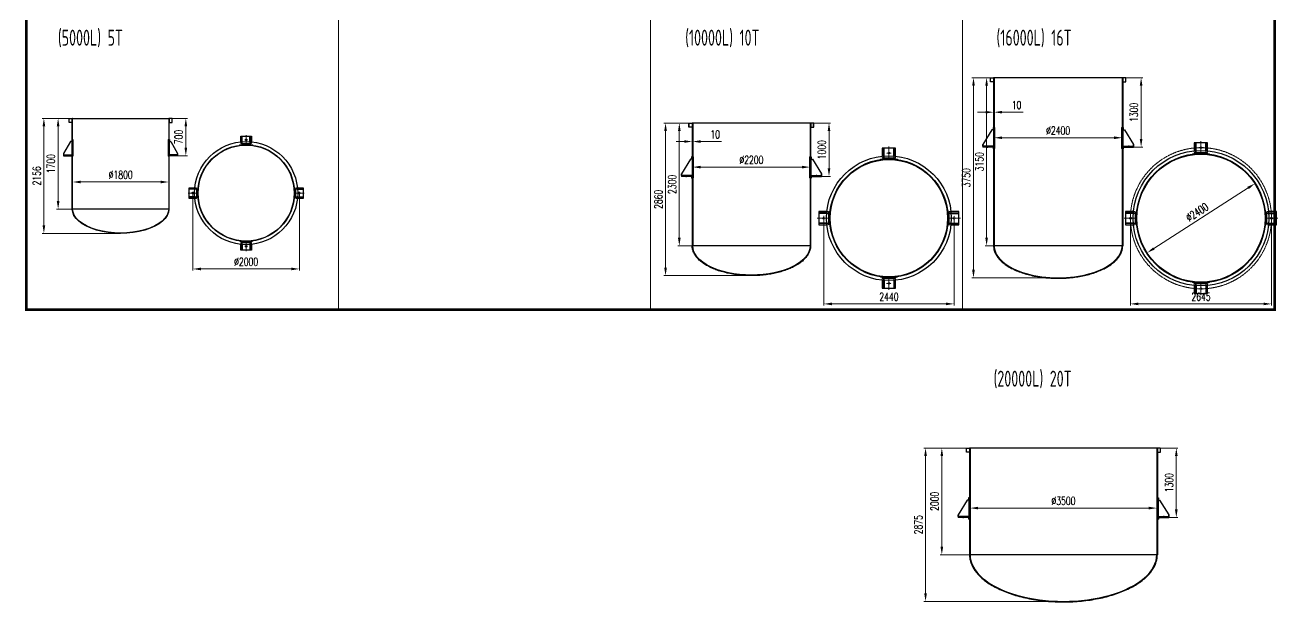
# Model space of a CAD drawing. Header units: inches. Extents: x -169 to 133840, y -13253 to 11464.
# Drawn here: x 11618 to 35103, y -13239 to -2427 of the extents above; entities that cross this region are included whole.
import ezdxf

# ---------------------------------------------------------------- set-up
doc = ezdxf.new("R2010")
doc.units = ezdxf.units.IN
doc.header["$MEASUREMENT"] = 0
for name, pattern in [('ACAD_ISO02W100', [15, 12, -3]), ('CENTER', [50.8, 31.75, -6.35, 6.35, -6.35]), ('DASHED2', [9.525, 6.35, -3.175])]:
    doc.linetypes.add(name, pattern=pattern)
for name, color, linetype, lineweight in [('00', 93, 'Continuous', 25), ('1', 1, 'Continuous', 15), ('cc', 93, 'Continuous', 15), ('lk', 7, 'Continuous', 30), ('XU', 4, 'ACAD_ISO02W100', 13), ('xx', 1, 'ACAD_ISO02W100', 15), ('中心线', 1, 'CENTER', 18)]:
    doc.layers.add(name, color=color, linetype=linetype, lineweight=lineweight)
doc.styles.get("Standard").update_dxf_attribs({"font": 'isocp.shx', "width": 0.707, "bigfont": 'hztxt.shx'})
doc.styles.add('style1', font='txt.shx', dxfattribs={"width": 0.7})
doc.dimstyles.new('iso-025', dxfattribs={"dimscale": 60, "dimtxt": 2.5, "dimasz": 2.5, "dimexe": 0.5, "dimexo": 0, "dimgap": 1, "dimtad": 1, "dimdec": 0, "dimdsep": 46, "dimtxsty": 'style1', "dimcen": 3, "dimclrd": 256, "dimclre": 256, "dimclrt": 256, "dimadec": 0, "dimazin": 2, "dimtfac": 1, "dimtdec": 0, "dimtmove": 0, "dimatfit": 0, "dimfxl": 0, "dimtolj": 1, "dimtzin": 0, "dimlwd": -1, "dimlwe": -1, "dimarcsym": 0})

# ---------------------------------------------------------------- blocks, each defined once
blk = doc.blocks.new('*D133')
at = {"layer": 'cc'}
for p, q in [((32253, -3413), (32568, -3413)), ((32538, -4563), (32538, -3563)), ((32393, -4713), (32568, -4713))]:
    blk.add_line(p, q, dxfattribs=at)
for points in [[(32513, -3563), (32563, -3563), (32538, -3413)], [(32513, -4563), (32563, -4563), (32538, -4713)]]:
    blk.add_solid(points, dxfattribs=at)
at = {"layer": 'Defpoints', "color": 0}
for p in [(32253, -3413), (32538, -3413), (32393, -4713)]:
    blk.add_point(p, dxfattribs=at)
at = {"layer": 'cc', "insert": (32403, -4063), "char_height": 150, "attachment_point": 5, "rotation": 90, "style": 'style1'}
blk.add_mtext('\\A1;1300', dxfattribs=at)
blk = doc.blocks.new('*D134')
at = {"layer": 'cc'}
for p, q in [((29713, -3413), (29366, -3413)), ((29396, -3563), (29396, -7013)), ((30983, -7163), (29366, -7163))]:
    blk.add_line(p, q, dxfattribs=at)
for points in [[(29371, -3563), (29421, -3563), (29396, -3413)], [(29371, -7013), (29421, -7013), (29396, -7163)]]:
    blk.add_solid(points, dxfattribs=at)
at = {"layer": 'Defpoints', "color": 0}
for p in [(29713, -3413), (29396, -7163), (30983, -7163)]:
    blk.add_point(p, dxfattribs=at)
at = {"layer": 'cc', "insert": (29261, -5288), "char_height": 150, "attachment_point": 5, "rotation": 90, "style": 'style1'}
blk.add_mtext('\\A1;3750', dxfattribs=at)
blk = doc.blocks.new('*D135')
at = {"layer": 'cc'}
for p, q in [((32338, -6092), (32338, -7683)), ((34983, -6092), (34983, -7683)), ((32488, -7653), (34833, -7653))]:
    blk.add_line(p, q, dxfattribs=at)
for points in [[(32488, -7628), (32488, -7678), (32338, -7653)], [(34833, -7628), (34833, -7678), (34983, -7653)]]:
    blk.add_solid(points, dxfattribs=at)
at = {"layer": 'Defpoints', "color": 0}
for p in [(32338, -6092), (34983, -6092), (34983, -7653)]:
    blk.add_point(p, dxfattribs=at)
at = {"layer": 'cc', "insert": (33661, -7518), "char_height": 150, "attachment_point": 5, "style": 'style1'}
blk.add_mtext('\\A1;2645', dxfattribs=at)
blk = doc.blocks.new('A2T3')
for p, q in [((5809, 9186), (5809, 8806)), ((5819, 9196), (5838, 9196)), ((5838, 9196), (5838, 9148)), ((5831, 9148), (5831, 8844)), ((5831, 9148), (5861, 9148)), ((5861, 9148), (6031, 8874)), ((5819, 8796), (5838, 8796)), ((5831, 8844), (6031, 8844)), ((5838, 8844), (5838, 8796)), ((5851, 8844), (5851, 8828)), ((5851, 8828), (6031, 8828)), ((5851, 8828), (6031, 8828)), ((5926, 8844), (5926, 8828)), ((5956, 8844), (5956, 8828)), ((6031, 8874), (6031, 8828)), ((6031, 8844), (6031, 8874))]:
    blk.add_line(p, q)
at = {"linetype": 'DASHED2'}
blk.add_line((5828, 9196), (5828, 8796), dxfattribs=at)
for centre, start, end in [((5819, 9186), 90, 180), ((5819, 8806), 180, 270)]:
    blk.add_arc(centre, 10, start, end)
at = {"layer": '中心线'}
blk.add_line((5941, 8858), (5941, 8808), dxfattribs=at)
blk = doc.blocks.new('*D132')
at = {"layer": 'cc'}
for p, q in [((29783, -4216), (29783, -4569)), ((32183, -4450), (32183, -4569)), ((29933, -4539), (32033, -4539))]:
    blk.add_line(p, q, dxfattribs=at)
for points in [[(29933, -4514), (29933, -4564), (29783, -4539)], [(32033, -4514), (32033, -4564), (32183, -4539)]]:
    blk.add_solid(points, dxfattribs=at)
at = {"layer": 'Defpoints', "color": 0}
for p in [(29783, -4216), (32183, -4450), (32183, -4539)]:
    blk.add_point(p, dxfattribs=at)
at = {"layer": 'cc', "insert": (30983, -4404), "char_height": 150, "attachment_point": 5, "style": 'style1'}
blk.add_mtext('\\A1;%%C2400', dxfattribs=at)
blk = doc.blocks.new('A$C4BBC1FBF')
at = {"layer": 'lk'}
for points in [[(0, 0), (60, 0), (60, 80), (0, 80)], [(3, 3), (57, 3), (57, 77), (3, 77)]]:
    blk.add_lwpolyline(points, close=True, dxfattribs=at)
blk = doc.blocks.new('*D137')
at = {"layer": 'cc'}
for p, q in [((29623, -4060), (29473, -4060)), ((29773, -5049), (29773, -4030)), ((29773, -4060), (29783, -4060)), ((29783, -4499), (29783, -4030)), ((29933, -4060), (30325, -4060))]:
    blk.add_line(p, q, dxfattribs=at)
for points in [[(29623, -4035), (29623, -4085), (29773, -4060)], [(29933, -4035), (29933, -4085), (29783, -4060)]]:
    blk.add_solid(points, dxfattribs=at)
at = {"layer": 'Defpoints', "color": 0}
for p in [(29773, -4060), (29783, -4499), (29773, -5049)]:
    blk.add_point(p, dxfattribs=at)
at = {"layer": 'cc', "insert": (30204, -3925), "char_height": 150, "attachment_point": 5, "style": 'style1'}
blk.add_mtext('\\A1;10', dxfattribs=at)
blk = doc.blocks.new('*D143')
at = {"layer": 'cc'}
for p, q in [((29333, -11157), (29333, -11510)), ((29483, -11480), (32683, -11480)), ((32833, -11279), (32833, -11510))]:
    blk.add_line(p, q, dxfattribs=at)
for points in [[(29483, -11455), (29483, -11505), (29333, -11480)], [(32683, -11455), (32683, -11505), (32833, -11480)]]:
    blk.add_solid(points, dxfattribs=at)
at = {"layer": 'Defpoints', "color": 0}
for p in [(29333, -11157), (32833, -11279), (32833, -11480)]:
    blk.add_point(p, dxfattribs=at)
at = {"layer": 'cc', "insert": (31083, -11345), "char_height": 150, "attachment_point": 5, "style": 'style1'}
blk.add_mtext('\\A1;%%C3500', dxfattribs=at)
blk = doc.blocks.new('*D142')
at = {"layer": 'cc'}
for p, q in [((29263, -10354), (28468, -10354)), ((28498, -10504), (28498, -13079)), ((31083, -13229), (28468, -13229))]:
    blk.add_line(p, q, dxfattribs=at)
for points in [[(28473, -10504), (28523, -10504), (28498, -10354)], [(28473, -13079), (28523, -13079), (28498, -13229)]]:
    blk.add_solid(points, dxfattribs=at)
at = {"layer": 'Defpoints', "color": 0}
for p in [(29263, -10354), (28498, -13229), (31083, -13229)]:
    blk.add_point(p, dxfattribs=at)
at = {"layer": 'cc', "insert": (28363, -11792), "char_height": 150, "attachment_point": 5, "rotation": 90, "style": 'style1'}
blk.add_mtext('\\A1;2875', dxfattribs=at)
blk = doc.blocks.new('*D141')
at = {"layer": 'cc'}
for p, q in [((32913, -10354), (33228, -10354)), ((33198, -11504), (33198, -10504)), ((33053, -11654), (33228, -11654))]:
    blk.add_line(p, q, dxfattribs=at)
for points in [[(33173, -10504), (33223, -10504), (33198, -10354)], [(33173, -11504), (33223, -11504), (33198, -11654)]]:
    blk.add_solid(points, dxfattribs=at)
at = {"layer": 'Defpoints', "color": 0}
for p in [(32913, -10354), (33198, -10354), (33053, -11654)]:
    blk.add_point(p, dxfattribs=at)
at = {"layer": 'cc', "insert": (33063, -11004), "char_height": 150, "attachment_point": 5, "rotation": 90, "style": 'style1'}
blk.add_mtext('\\A1;1300', dxfattribs=at)
blk = doc.blocks.new('*D144')
at = {"layer": 'cc'}
for p, q in [((29263, -10354), (28773, -10354)), ((28803, -10504), (28803, -12204)), ((29323, -12354), (28773, -12354))]:
    blk.add_line(p, q, dxfattribs=at)
for points in [[(28778, -10504), (28828, -10504), (28803, -10354)], [(28778, -12204), (28828, -12204), (28803, -12354)]]:
    blk.add_solid(points, dxfattribs=at)
at = {"layer": 'Defpoints', "color": 0}
for p in [(29263, -10354), (28803, -12354), (29323, -12354)]:
    blk.add_point(p, dxfattribs=at)
at = {"layer": 'cc', "insert": (28668, -11354), "char_height": 150, "attachment_point": 5, "rotation": 90, "style": 'style1'}
blk.add_mtext('\\A1;2000', dxfattribs=at)
blk = doc.blocks.new('*D206')
at = {"layer": 'cc'}
for p, q in [((26403, -4263), (26718, -4263)), ((26688, -5113), (26688, -4413)), ((26543, -5263), (26718, -5263))]:
    blk.add_line(p, q, dxfattribs=at)
for points in [[(26663, -4413), (26713, -4413), (26688, -4263)], [(26663, -5113), (26713, -5113), (26688, -5263)]]:
    blk.add_solid(points, dxfattribs=at)
at = {"layer": 'Defpoints', "color": 0}
for p in [(26403, -4263), (26688, -4263), (26543, -5263)]:
    blk.add_point(p, dxfattribs=at)
at = {"layer": 'cc', "insert": (26553, -4763), "char_height": 150, "attachment_point": 5, "rotation": 90, "style": 'style1'}
blk.add_mtext('\\A1;1000', dxfattribs=at)
blk = doc.blocks.new('*D207')
at = {"layer": 'cc'}
for p, q in [((24063, -4263), (23594, -4263)), ((23624, -4413), (23624, -6973)), ((25233, -7123), (23594, -7123))]:
    blk.add_line(p, q, dxfattribs=at)
for points in [[(23599, -4413), (23649, -4413), (23624, -4263)], [(23599, -6973), (23649, -6973), (23624, -7123)]]:
    blk.add_solid(points, dxfattribs=at)
at = {"layer": 'Defpoints', "color": 0}
for p in [(24063, -4263), (23624, -7123), (25233, -7123)]:
    blk.add_point(p, dxfattribs=at)
at = {"layer": 'cc', "insert": (23489, -5693), "char_height": 150, "attachment_point": 5, "rotation": 90, "style": 'style1'}
blk.add_mtext('\\A1;2860', dxfattribs=at)
blk = doc.blocks.new('*D208')
at = {"layer": 'cc'}
for p, q in [((26591, -6092), (26591, -7683)), ((29031, -6092), (29031, -7683)), ((26741, -7653), (28881, -7653))]:
    blk.add_line(p, q, dxfattribs=at)
for points in [[(26741, -7628), (26741, -7678), (26591, -7653)], [(28881, -7628), (28881, -7678), (29031, -7653)]]:
    blk.add_solid(points, dxfattribs=at)
at = {"layer": 'Defpoints', "color": 0}
for p in [(26591, -6092), (29031, -6092), (29031, -7653)]:
    blk.add_point(p, dxfattribs=at)
at = {"layer": 'cc', "insert": (27811, -7518), "char_height": 150, "attachment_point": 5, "style": 'style1'}
blk.add_mtext('\\A1;2440', dxfattribs=at)
blk = doc.blocks.new('*D209')
at = {"layer": 'cc'}
for p, q in [((24133, -4766), (24133, -5119)), ((24283, -5089), (26183, -5089)), ((26333, -5000), (26333, -5119))]:
    blk.add_line(p, q, dxfattribs=at)
for points in [[(24283, -5064), (24283, -5114), (24133, -5089)], [(26183, -5064), (26183, -5114), (26333, -5089)]]:
    blk.add_solid(points, dxfattribs=at)
at = {"layer": 'Defpoints', "color": 0}
for p in [(24133, -4766), (26333, -5000), (26333, -5089)]:
    blk.add_point(p, dxfattribs=at)
at = {"layer": 'cc', "insert": (25233, -4954), "char_height": 150, "attachment_point": 5, "style": 'style1'}
blk.add_mtext('\\A1;%%C2200', dxfattribs=at)
blk = doc.blocks.new('*D210')
at = {"layer": 'cc'}
for p, q in [((23973, -4610), (23823, -4610)), ((24123, -5049), (24123, -4580)), ((24123, -4610), (24133, -4610)), ((24133, -5049), (24133, -4580)), ((24283, -4610), (24675, -4610))]:
    blk.add_line(p, q, dxfattribs=at)
for points in [[(23973, -4585), (23973, -4635), (24123, -4610)], [(24283, -4585), (24283, -4635), (24133, -4610)]]:
    blk.add_solid(points, dxfattribs=at)
at = {"layer": 'Defpoints', "color": 0}
for p in [(24123, -4610), (24123, -5049), (24133, -5049)]:
    blk.add_point(p, dxfattribs=at)
at = {"layer": 'cc', "insert": (24554, -4475), "char_height": 150, "attachment_point": 5, "style": 'style1'}
blk.add_mtext('\\A1;10', dxfattribs=at)
blk = doc.blocks.new('*D211')
at = {"layer": 'cc'}
for p, q in [((24109, -4263), (23852, -4263)), ((23882, -4413), (23882, -6413)), ((24109, -6563), (23852, -6563))]:
    blk.add_line(p, q, dxfattribs=at)
for points in [[(23857, -4413), (23907, -4413), (23882, -4263)], [(23857, -6413), (23907, -6413), (23882, -6563)]]:
    blk.add_solid(points, dxfattribs=at)
at = {"layer": 'Defpoints', "color": 0}
for p in [(24109, -4263), (23882, -6563), (24109, -6563)]:
    blk.add_point(p, dxfattribs=at)
at = {"layer": 'cc', "insert": (23747, -5413), "char_height": 150, "attachment_point": 5, "rotation": 90, "style": 'style1'}
blk.add_mtext('\\A1;2300', dxfattribs=at)
blk = doc.blocks.new('*D212')
at = {"layer": 'cc'}
for p, q in [((29713, -3413), (29612, -3413)), ((29642, -3563), (29642, -6413)), ((29773, -6563), (29612, -6563))]:
    blk.add_line(p, q, dxfattribs=at)
for points in [[(29617, -3563), (29667, -3563), (29642, -3413)], [(29617, -6413), (29667, -6413), (29642, -6563)]]:
    blk.add_solid(points, dxfattribs=at)
at = {"layer": 'Defpoints', "color": 0}
for p in [(29713, -3413), (29642, -6563), (29773, -6563)]:
    blk.add_point(p, dxfattribs=at)
at = {"layer": 'cc', "insert": (29507, -4988), "char_height": 150, "attachment_point": 5, "rotation": 90, "style": 'style1'}
blk.add_mtext('\\A1;3150', dxfattribs=at)
blk = doc.blocks.new('*D213')
at = {"layer": 'cc'}
blk.add_line((32777, -6614), (34544, -5480), dxfattribs=at)
for points in [[(34531, -5458), (34558, -5501), (34670, -5398)], [(32764, -6593), (32791, -6635), (32651, -6695)]]:
    blk.add_solid(points, dxfattribs=at)
at = {"layer": 'Defpoints', "color": 0}
for p in [(34670, -5398), (32651, -6695)]:
    blk.add_point(p, dxfattribs=at)
at = {"layer": 'cc', "insert": (33588, -5933), "char_height": 150, "attachment_point": 5, "rotation": 32.712, "style": 'style1'}
blk.add_mtext('\\A1;∅2400', dxfattribs=at)
blk = doc.blocks.new('*D215')
at = {"layer": 'cc'}
for p, q in [((14376, -4175), (14662, -4175)), ((14632, -4325), (14632, -4725)), ((14479, -4875), (14662, -4875))]:
    blk.add_line(p, q, dxfattribs=at)
for points in [[(14607, -4325), (14657, -4325), (14632, -4175)], [(14607, -4725), (14657, -4725), (14632, -4875)]]:
    blk.add_solid(points, dxfattribs=at)
at = {"layer": 'Defpoints', "color": 0}
for p in [(14376, -4175), (14479, -4875), (14632, -4875)]:
    blk.add_point(p, dxfattribs=at)
at = {"layer": 'cc', "insert": (14497, -4525), "char_height": 150, "attachment_point": 5, "rotation": 90, "style": 'style1'}
blk.add_mtext('\\A1;700', dxfattribs=at)
blk = doc.blocks.new('A1.5T3')
for p, q in [((5355, 15451), (5355, 15152)), ((5376, 15459), (5363, 15459)), ((5370, 15169), (5370, 15419)), ((5370, 15419), (5400, 15419)), ((5376, 15459), (5376, 15419)), ((5400, 15419), (5530, 15199)), ((5363, 15144), (5376, 15144)), ((5530, 15169), (5370, 15169)), ((5376, 15169), (5376, 15144)), ((5390, 15155), (5390, 15169)), ((5530, 15155), (5390, 15155)), ((5445, 15169), (5445, 15155)), ((5530, 15155), (5460, 15155)), ((5475, 15169), (5475, 15155)), ((5530, 15199), (5530, 15169)), ((5530, 15169), (5530, 15155))]:
    blk.add_line(p, q)
at = {"linetype": 'DASHED2'}
blk.add_line((5368, 15459), (5368, 15144), dxfattribs=at)
for centre, start, end in [((5363, 15451), 90, 180), ((5363, 15152), 180, 270)]:
    blk.add_arc(centre, 8, start, end)
at = {"layer": '中心线'}
blk.add_line((5460, 15144), (5460, 15182), dxfattribs=at)
blk = doc.blocks.new('*D216')
at = {"layer": 'cc'}
for p, q in [((12510, -5202), (12510, -5398)), ((12660, -5368), (14160, -5368)), ((14310, -5193), (14310, -5398))]:
    blk.add_line(p, q, dxfattribs=at)
for points in [[(12660, -5343), (12660, -5393), (12510, -5368)], [(14160, -5343), (14160, -5393), (14310, -5368)]]:
    blk.add_solid(points, dxfattribs=at)
at = {"layer": 'Defpoints', "color": 0}
for p in [(12510, -5202), (14310, -5193), (14310, -5368)]:
    blk.add_point(p, dxfattribs=at)
at = {"layer": 'cc', "insert": (13410, -5233), "char_height": 150, "attachment_point": 5, "style": 'style1'}
blk.add_mtext('\\A1;%%C1800', dxfattribs=at)
blk = doc.blocks.new('*D217')
at = {"layer": 'cc'}
for p, q in [((12444, -4175), (12208, -4175)), ((12238, -4325), (12238, -5725)), ((12504, -5875), (12208, -5875))]:
    blk.add_line(p, q, dxfattribs=at)
for points in [[(12213, -4325), (12263, -4325), (12238, -4175)], [(12213, -5725), (12263, -5725), (12238, -5875)]]:
    blk.add_solid(points, dxfattribs=at)
at = {"layer": 'Defpoints', "color": 0}
for p in [(12444, -4175), (12238, -5875), (12504, -5875)]:
    blk.add_point(p, dxfattribs=at)
at = {"layer": 'cc', "insert": (12103, -5025), "char_height": 150, "attachment_point": 5, "rotation": 90, "style": 'style1'}
blk.add_mtext('\\A1;1700', dxfattribs=at)
blk = doc.blocks.new('*D218')
at = {"layer": 'cc'}
for p, q in [((12444, -4175), (11941, -4175)), ((11971, -4325), (11971, -6181)), ((13410, -6331), (11941, -6331))]:
    blk.add_line(p, q, dxfattribs=at)
for points in [[(11946, -4325), (11996, -4325), (11971, -4175)], [(11946, -6181), (11996, -6181), (11971, -6331)]]:
    blk.add_solid(points, dxfattribs=at)
at = {"layer": 'Defpoints', "color": 0}
for p in [(12444, -4175), (11971, -6331), (13410, -6331)]:
    blk.add_point(p, dxfattribs=at)
at = {"layer": 'cc', "insert": (11836, -5253), "char_height": 150, "attachment_point": 5, "rotation": 90, "style": 'style1'}
blk.add_mtext('\\A1;2156', dxfattribs=at)
blk = doc.blocks.new('*D214')
at = {"layer": 'cc'}
for p, q in [((14763, -5576), (14763, -7028)), ((16761, -5576), (16761, -7028)), ((14913, -6998), (16611, -6998))]:
    blk.add_line(p, q, dxfattribs=at)
for points in [[(14913, -6973), (14913, -7023), (14763, -6998)], [(16611, -6973), (16611, -7023), (16761, -6998)]]:
    blk.add_solid(points, dxfattribs=at)
at = {"layer": 'Defpoints', "color": 0}
for p in [(14763, -5576), (16761, -5576), (16761, -6998)]:
    blk.add_point(p, dxfattribs=at)
at = {"layer": 'cc', "insert": (15762, -6863), "char_height": 150, "attachment_point": 5, "style": 'style1'}
blk.add_mtext('\\A1;%%c2000', dxfattribs=at)

msp = doc.modelspace()

# ---------------------------------------------------------------- linework, layer by layer
for p, q in [((29772.8, -3413.4), (29772.8, -6563.4)), ((32192.8, -3413.4), (29772.8, -3413.4)), ((29782.8, -3413.4), (29782.8, -6563.4)), ((32182.8, -3413.4), (32182.8, -6563.4)), ((32192.8, -3413.4), (32192.8, -6563.4)), ((12504, -5874.9), (12504, -4174.9)), ((12510, -4174.9), (12504, -4174.9)), ((14310, -4174.9), (14316, -4174.9)), ((14316, -4174.9), (14316, -5874.9)), ((24122.8, -4263.4), (24122.8, -6563.4)), ((26342.8, -4263.4), (24122.8, -4263.4)), ((24132.8, -4263.4), (24132.8, -6563.4)), ((26332.8, -4263.4), (26332.8, -6563.4)), ((26342.8, -4263.4), (26342.8, -6563.4)), ((15662.2, -4507.4), (15862.2, -4507.4)), ((15662.2, -4615.4), (15662.2, -4507.4)), ((15682.2, -4647.4), (15682.2, -4507.4)), ((15682.2, -4507.4), (15682.2, -4613.5)), ((15690.2, -4612.9), (15690.2, -4507.4)), ((15834.2, -4612.9), (15834.2, -4507.4)), ((15842.2, -4613.5), (15842.2, -4507.4)), ((15862.2, -4507.4), (15862.2, -4615.4)), ((33785.7, -4634), (33535.7, -4634)), ((33535.7, -4634), (33535.7, -4783.2)), ((33560.7, -4780.8), (33560.7, -4634)), ((33570.7, -4779.9), (33570.7, -4634)), ((33750.7, -4779.9), (33750.7, -4634)), ((33760.7, -4780.8), (33760.7, -4634)), ((33785.7, -4783.2), (33785.7, -4634)), ((27935.6, -4734.5), (27685.6, -4734.5)), ((27685.6, -4734.5), (27685.6, -4883.7)), ((27710.6, -4881.3), (27710.6, -4734.5)), ((27720.6, -4880.4), (27720.6, -4734.5)), ((27900.6, -4880.4), (27900.6, -4734.5)), ((27910.6, -4881.3), (27910.6, -4734.5)), ((27935.6, -4883.7), (27935.6, -4734.5)), ((14693.4, -5476.2), (14801.4, -5476.2)), ((14693.4, -5676.2), (14693.4, -5476.2)), ((14799.5, -5496.2), (14693.4, -5496.2)), ((14798.9, -5504.2), (14693.4, -5504.2)), ((16690.9, -5496.2), (16830.9, -5496.2)), ((16723, -5476.2), (16830.9, -5476.2)), ((16830.9, -5496.2), (16724.9, -5496.2)), ((16725.5, -5504.2), (16830.9, -5504.2)), ((16830.9, -5476.2), (16830.9, -5676.2)), ((14798.9, -5648.2), (14693.4, -5648.2)), ((14833.4, -5656.2), (14693.4, -5656.2)), ((14693.4, -5656.2), (14799.5, -5656.2)), ((14801.4, -5676.2), (14693.4, -5676.2)), ((16830.9, -5676.2), (16723, -5676.2)), ((16724.9, -5656.2), (16830.9, -5656.2)), ((16725.5, -5648.2), (16830.9, -5648.2)), ((12510, -5874.9), (12504, -5874.9)), ((14310, -5874.9), (14316, -5874.9)), ((26647.3, -5922), (26498.2, -5922)), ((26498.2, -5922), (26498.2, -6172)), ((26644.9, -5947), (26498.2, -5947)), ((26644.1, -5957), (26498.2, -5957)), ((29123.1, -5922), (28973.9, -5922)), ((28976.3, -5947), (29123.1, -5947)), ((28977.2, -5957), (29123.1, -5957)), ((29123.1, -6172), (29123.1, -5922)), ((32396.8, -5921.9), (32247.7, -5921.9)), ((32247.7, -5921.9), (32247.7, -6171.9)), ((32394.4, -5946.9), (32247.7, -5946.9)), ((32393.6, -5956.9), (32247.7, -5956.9)), ((35073.6, -5922), (34924.4, -5922)), ((34926.8, -5947), (35073.6, -5947)), ((34927.7, -5957), (35073.6, -5957)), ((35073.6, -6172), (35073.6, -5922)), ((26644.1, -6137), (26498.2, -6137)), ((26644.9, -6147), (26498.2, -6147)), ((26498.2, -6172), (26647.3, -6172)), ((28973.9, -6172), (29123.1, -6172)), ((28976.3, -6147), (29123.1, -6147)), ((28977.2, -6137), (29123.1, -6137)), ((32393.6, -6136.9), (32247.7, -6136.9)), ((32394.4, -6146.9), (32247.7, -6146.9)), ((32247.7, -6171.9), (32396.8, -6171.9)), ((34924.4, -6172), (35073.6, -6172)), ((34926.8, -6147), (35073.6, -6147)), ((34927.7, -6137), (35073.6, -6137)), ((15662.2, -6644.9), (15662.2, -6537)), ((15682.2, -6538.9), (15682.2, -6644.9)), ((15690.2, -6539.5), (15690.2, -6644.9)), ((15834.2, -6539.5), (15834.2, -6644.9)), ((15842.2, -6504.9), (15842.2, -6644.9)), ((15842.2, -6644.9), (15842.2, -6538.9)), ((15862.2, -6537), (15862.2, -6644.9)), ((26332.8, -6563.4), (24132.8, -6563.4)), ((32192.8, -6563.4), (29772.8, -6563.4)), ((15862.2, -6644.9), (15662.2, -6644.9)), ((27685.6, -7210.3), (27685.6, -7359.4)), ((27710.6, -7212.7), (27710.6, -7359.4)), ((27720.6, -7213.5), (27720.6, -7359.4)), ((27900.6, -7213.5), (27900.6, -7359.4)), ((27910.6, -7212.7), (27910.6, -7359.4)), ((27935.6, -7359.4), (27935.6, -7210.3)), ((27685.6, -7359.4), (27935.6, -7359.4)), ((33535.6, -7310.8), (33535.6, -7459.9)), ((33535.6, -7459.9), (33785.6, -7459.9)), ((33560.6, -7313.2), (33560.6, -7459.9)), ((33570.6, -7314), (33570.6, -7459.9)), ((33750.6, -7314), (33750.6, -7459.9)), ((33760.6, -7313.2), (33760.6, -7459.9)), ((33785.6, -7459.9), (33785.6, -7310.8)), ((32842.8, -10354.2), (29322.8, -10354.2)), ((29322.8, -10354.2), (29322.8, -12354.2)), ((29332.8, -10354.2), (29332.8, -12354.2)), ((32832.8, -10354.2), (32832.8, -12354.2)), ((32842.8, -10354.2), (32842.8, -12354.2)), ((32842.8, -12354.2), (29322.8, -12354.2))]:
    msp.add_line(p, q)
msp.add_lwpolyline([(12510, -4174.9), (14310, -4174.9), (14310, -5874.9), (12510, -5874.9)], close=True)
for centre, radius in [((15762.2, -5576.2), 966), ((15762.2, -5576.2), 906), ((15762.2, -5576.2), 900), ((15762.2, -4577.4), 15), ((27810.6, -6047), 1170), ((27810.6, -4825), 15), ((33660.6, -6047), 1270), ((33660.6, -6047), 1210), ((33660.6, -6047), 1200), ((33660.7, -4724.5), 15), ((27810.6, -6047), 1110), ((27810.6, -6047), 1100), ((14763.4, -5576.2), 15), ((16760.9, -5576.2), 15), ((26588.7, -6047), 15), ((29032.6, -6047), 15), ((32338.2, -6046.9), 15), ((34983.1, -6047), 15), ((15762.2, -6574.9), 15), ((27810.6, -7268.9), 15), ((33660.6, -7369.4), 15)]:
    msp.add_circle(centre, radius)
at = {"extrusion": (0, 0, -1)}
for centre, major_axis, ratio, start_param, end_param in [((13410, -5874.9), (906, 0), 0.5033113, 0, 3.1415927), ((13410, -5874.9), (900, 0), 0.5, 0, 3.1415927), ((25232.8, -6563.4), (-1100, 0), 0.5, 3.1415927, 6.2831853)]:
    msp.add_ellipse(centre, major_axis=major_axis, ratio=ratio, start_param=start_param, end_param=end_param, dxfattribs=at)
for centre, major_axis in [((30982.8, -6563.4), (-1200, 0)), ((31082.8, -12354.2), (-1750, 0))]:
    msp.add_ellipse(centre, major_axis=major_axis, ratio=0.5, start_param=0, end_param=3.1415927)
for points, knots in [([(26342.8, -6563.4), (26342.8, -6577.7), (26341.7, -6592), (26337.4, -6620.5), (26334.2, -6634.7), (26323.8, -6669.1), (26315.4, -6689.2), (26294.4, -6728.8), (26281.8, -6748.2), (26252.5, -6786.2), (26235.9, -6804.7), (26198.7, -6840.7), (26178.2, -6858.2), (26133.6, -6891.9), (26109.6, -6908.1), (26058.1, -6939), (26030.7, -6953.8), (25972.9, -6981.7), (25942.5, -6994.9), (25879.2, -7019.5), (25846.1, -7030.9), (25777.9, -7051.9), (25742.6, -7061.5), (25670.2, -7078.6), (25633.1, -7086.2), (25557.5, -7099.3), (25519, -7104.9), (25441, -7113.8), (25401.5, -7117.2), (25322, -7121.9), (25282, -7123.2), (25202, -7123.5), (25162, -7122.6), (25082.4, -7118.6), (25042.8, -7115.5), (24964.5, -7107.2), (24925.8, -7102), (24849.8, -7089.5), (24812.4, -7082.2), (24739.5, -7065.7), (24703.9, -7056.4), (24635, -7036), (24601.6, -7024.8), (24537.4, -7000.8), (24506.6, -6987.8), (24447.9, -6960.4), (24420, -6945.9), (24367.6, -6915.4), (24342.9, -6899.4), (24297.3, -6866.1), (24276.2, -6848.8), (24237.9, -6813.2), (24220.6, -6794.8), (24190.1, -6757.1), (24176.8, -6737.8), (24154.6, -6698.4), (24145.5, -6678.4), (24131.9, -6637.8), (24127.2, -6617.3), (24123.5, -6585.6), (24122.8, -6574.5), (24122.8, -6563.4)], [3.1415927, 3.1415927, 3.1415927, 3.1415927, 3.2168735, 3.2168735, 3.2921543, 3.2921543, 3.4007611, 3.4007611, 3.5093678, 3.5093678, 3.6179745, 3.6179745, 3.7265812, 3.7265812, 3.835188, 3.835188, 3.9437947, 3.9437947, 4.0524014, 4.0524014, 4.1610081, 4.1610081, 4.2696149, 4.2696149, 4.3782216, 4.3782216, 4.4868283, 4.4868283, 4.595435, 4.595435, 4.7040418, 4.7040418, 4.8126485, 4.8126485, 4.9212552, 4.9212552, 5.0298619, 5.0298619, 5.1384687, 5.1384687, 5.2470754, 5.2470754, 5.3556821, 5.3556821, 5.4642888, 5.4642888, 5.5728956, 5.5728956, 5.6815023, 5.6815023, 5.790109, 5.790109, 5.8987158, 5.8987158, 6.0073225, 6.0073225, 6.1159292, 6.1159292, 6.2245359, 6.2245359, 6.2831853, 6.2831853, 6.2831853, 6.2831853]), ([(29772.8, -6563.4), (29772.8, -6578.7), (29774, -6594), (29778.5, -6624.6), (29781.9, -6639.9), (29793, -6676.8), (29801.8, -6698.3), (29823.9, -6740.7), (29837.2, -6761.6), (29868.1, -6802.4), (29885.7, -6822.3), (29925, -6861), (29946.7, -6879.8), (29993.8, -6916.1), (30019.3, -6933.6), (30073.7, -6967.1), (30102.7, -6983.1), (30163.9, -7013.5), (30196.1, -7027.8), (30263.3, -7054.7), (30298.4, -7067.2), (30370.9, -7090.3), (30408.3, -7100.9), (30485.3, -7120), (30524.8, -7128.5), (30605.3, -7143.4), (30646.4, -7149.8), (30729.6, -7160.3), (30771.8, -7164.4), (30856.8, -7170.4), (30899.6, -7172.3), (30985.4, -7173.7), (31028.3, -7173.3), (31113.9, -7170.2), (31156.6, -7167.4), (31241, -7159.8), (31282.8, -7154.8), (31365.2, -7142.6), (31405.7, -7135.4), (31485, -7119), (31523.8, -7109.7), (31599.2, -7089), (31635.8, -7077.7), (31706.4, -7053.2), (31740.4, -7039.9), (31805.5, -7011.7), (31836.5, -6996.8), (31895.3, -6965.2), (31923, -6948.6), (31974.8, -6914), (31998.9, -6896), (32043.1, -6858.8), (32063.3, -6839.5), (32099.5, -6800), (32115.5, -6779.7), (32143.2, -6738.2), (32154.9, -6717.1), (32173.6, -6674.2), (32180.7, -6652.4), (32190.3, -6608.6), (32192.7, -6586.5), (32192.8, -6564.1), (32192.8, -6563.7), (32192.8, -6563.4)], [0, 0, 0, 0, 0.0742461, 0.0742461, 0.1484922, 0.1484922, 0.2553256, 0.2553256, 0.362159, 0.362159, 0.4689924, 0.4689924, 0.5758259, 0.5758259, 0.6826593, 0.6826593, 0.7894927, 0.7894927, 0.8963261, 0.8963261, 1.0031595, 1.0031595, 1.1099929, 1.1099929, 1.2168263, 1.2168263, 1.3236598, 1.3236598, 1.4304932, 1.4304932, 1.5373266, 1.5373266, 1.64416, 1.64416, 1.7509934, 1.7509934, 1.8578268, 1.8578268, 1.9646602, 1.9646602, 2.0714937, 2.0714937, 2.1783271, 2.1783271, 2.2851605, 2.2851605, 2.3919939, 2.3919939, 2.4988273, 2.4988273, 2.6056607, 2.6056607, 2.7124941, 2.7124941, 2.8193276, 2.8193276, 2.926161, 2.926161, 3.0329944, 3.0329944, 3.1398278, 3.1398278, 3.1415927, 3.1415927, 3.1415927, 3.1415927]), ([(29322.8, -12354.2), (29322.8, -12374.8), (29324.2, -12395.3), (29330.9, -12443.8), (29337.4, -12471.8), (29355.6, -12527.1), (29367.3, -12554.5), (29395.8, -12608.6), (29412.6, -12635.2), (29450.9, -12687.6), (29472.6, -12713.2), (29520.5, -12763.4), (29546.8, -12787.9), (29603.9, -12835.5), (29634.6, -12858.6), (29700.2, -12903.2), (29735.1, -12924.7), (29808.7, -12966), (29847.5, -12985.7), (29928.4, -13023.3), (29970.7, -13041.2), (30058.3, -13074.8), (30103.7, -13090.5), (30197.2, -13119.8), (30245.3, -13133.4), (30343.9, -13158.1), (30394.3, -13169.4), (30497.1, -13189.4), (30549.4, -13198.2), (30655.4, -13213.2), (30709.1, -13219.5), (30817.5, -13229.6), (30872.2, -13233.3), (30982, -13238.2), (31037.1, -13239.4), (31147.3, -13239.1), (31202.4, -13237.6), (31312.1, -13232.1), (31366.7, -13228.1), (31474.8, -13217.5), (31528.4, -13210.9), (31634.1, -13195.3), (31686.3, -13186.2), (31788.6, -13165.6), (31838.8, -13154.1), (31936.8, -13128.8), (31984.6, -13115), (32077.5, -13085.2), (32122.6, -13069.2), (32209.5, -13035.2), (32251.3, -13017.1), (32331.5, -12979.1), (32369.8, -12959.1), (32442.6, -12917.4), (32477, -12895.7), (32541.7, -12850.8), (32571.9, -12827.5), (32628, -12779.6), (32653.7, -12755), (32700.6, -12704.5), (32721.7, -12678.7), (32759, -12626.2), (32775.2, -12599.4), (32802.5, -12545.2), (32813.6, -12517.7), (32830.6, -12462.3), (32836.5, -12434.3), (32841.8, -12388.9), (32842.8, -12371.6), (32842.8, -12354.2)], [0, 0, 0, 0, 0.0688826, 0.0688826, 0.1630867, 0.1630867, 0.2572908, 0.2572908, 0.3514949, 0.3514949, 0.445699, 0.445699, 0.5399031, 0.5399031, 0.6341072, 0.6341072, 0.7283113, 0.7283113, 0.8225154, 0.8225154, 0.9167195, 0.9167195, 1.0109236, 1.0109236, 1.1051276, 1.1051276, 1.1993317, 1.1993317, 1.2935358, 1.2935358, 1.3877399, 1.3877399, 1.481944, 1.481944, 1.5761481, 1.5761481, 1.6703522, 1.6703522, 1.7645563, 1.7645563, 1.8587604, 1.8587604, 1.9529645, 1.9529645, 2.0471686, 2.0471686, 2.1413727, 2.1413727, 2.2355768, 2.2355768, 2.3297808, 2.3297808, 2.4239849, 2.4239849, 2.518189, 2.518189, 2.6123931, 2.6123931, 2.7065972, 2.7065972, 2.8008013, 2.8008013, 2.8950054, 2.8950054, 2.9892095, 2.9892095, 3.0834136, 3.0834136, 3.1415926, 3.1415926, 3.1415926, 3.1415926])]:
    msp.add_open_spline(points, degree=3, knots=knots)
at = {"layer": '00', "color": 7, "const_width": 48}
msp.add_lwpolyline([(35042, -7760.9), (35042, 9459.1), (11642, 9459.1), (11642, -7760.9), (35042, -7760.9)], dxfattribs=at)
at = {"layer": '1', "ltscale": 2.5}
for p, q in [((17492, 9459.1), (17492, -7760.9)), ((23342, 9459.1), (23342, -7760.9)), ((29192, 9459.1), (29192, -7760.9))]:
    msp.add_line(p, q, dxfattribs=at)
at = {"layer": 'XU'}
for p, q in [((15639.5, -4682.8), (15637.8, -4674.9)), ((15662.2, -4647.4), (15662.2, -4615.4)), ((15662.2, -4647.4), (15682.2, -4647.4)), ((15682.2, -4613.5), (15682.2, -4667.4)), ((15682.2, -4667.4), (15682.2, -4637.4)), ((15682.2, -4637.4), (15690.2, -4637.4)), ((15690.2, -4666.2), (15690.2, -4612.9)), ((15690.2, -4647.4), (15834.2, -4647.4)), ((15834.2, -4666.2), (15834.2, -4612.9)), ((15842.2, -4637.4), (15834.2, -4637.4)), ((15842.2, -4667.4), (15842.2, -4613.5)), ((15842.2, -4647.4), (15862.2, -4647.4)), ((15862.2, -4615.4), (15862.2, -4647.4)), ((15884.9, -4682.8), (15886.5, -4674.9)), ((14852.2, -5504.2), (14798.9, -5504.2)), ((14853.4, -5496.2), (14799.5, -5496.2)), ((14801.4, -5476.2), (14833.4, -5476.2)), ((14823.4, -5496.2), (14823.4, -5504.2)), ((14833.4, -5496.2), (14833.4, -5476.2)), ((14833.4, -5648.2), (14833.4, -5504.2)), ((14868.8, -5453.5), (14860.9, -5451.8)), ((16655.6, -5453.5), (16663.4, -5451.8)), ((16724.9, -5496.2), (16670.9, -5496.2)), ((16670.9, -5496.2), (16700.9, -5496.2)), ((16672.1, -5504.2), (16725.5, -5504.2)), ((16690.9, -5476.2), (16723, -5476.2)), ((16690.9, -5476.2), (16690.9, -5496.2)), ((16690.9, -5504.2), (16690.9, -5648.2)), ((16700.9, -5496.2), (16700.9, -5504.2)), ((14852.2, -5648.2), (14798.9, -5648.2)), ((14799.5, -5656.2), (14853.4, -5656.2)), ((14833.4, -5676.2), (14801.4, -5676.2)), ((14823.4, -5656.2), (14823.4, -5648.2)), ((14853.4, -5656.2), (14823.4, -5656.2)), ((14833.4, -5676.2), (14833.4, -5656.2)), ((14868.8, -5698.9), (14860.9, -5700.5)), ((16655.6, -5698.9), (16663.4, -5700.5)), ((16670.9, -5656.2), (16724.9, -5656.2)), ((16672.1, -5648.2), (16725.5, -5648.2)), ((16690.9, -5656.2), (16690.9, -5676.2)), ((16723, -5676.2), (16690.9, -5676.2)), ((16700.9, -5656.2), (16700.9, -5648.2)), ((15639.5, -6469.6), (15637.8, -6477.4)), ((15662.2, -6537), (15662.2, -6504.9)), ((15682.2, -6504.9), (15662.2, -6504.9)), ((15682.2, -6484.9), (15682.2, -6538.9)), ((15682.2, -6514.9), (15690.2, -6514.9)), ((15690.2, -6486.1), (15690.2, -6539.5)), ((15834.2, -6504.9), (15690.2, -6504.9)), ((15834.2, -6486.1), (15834.2, -6539.5)), ((15842.2, -6514.9), (15834.2, -6514.9)), ((15842.2, -6538.9), (15842.2, -6484.9)), ((15842.2, -6484.9), (15842.2, -6514.9)), ((15862.2, -6504.9), (15842.2, -6504.9)), ((15862.2, -6504.9), (15862.2, -6537)), ((15884.9, -6469.6), (15886.5, -6477.4))]:
    msp.add_line(p, q, dxfattribs=at)
for centre, radius, start, end in [((15762.2, -5275.2), 613, 90, 101.70382), ((15762.2, -5275.2), 613, 78.29618, 101.70382), ((15762.2, -5275.2), 605, 78.29618, 101.70382), ((15762.2, -5275.2), 613, 78.29618, 90), ((15461.2, -5576.2), 613, 168.29618, 180), ((15461.2, -5576.2), 613, 168.29618, 191.70382), ((15461.2, -5576.2), 613, 180, 191.70382), ((15461.2, -5576.2), 605, 168.29618, 191.70382), ((16063.2, -5576.2), 605, 348.29618, 11.70382), ((16063.2, -5576.2), 613, 360, 11.70382), ((16063.2, -5576.2), 613, 348.29618, 11.70382), ((16063.2, -5576.2), 613, 348.29618, 360), ((15762.2, -5877.2), 613, 258.29618, 270), ((15762.2, -5877.2), 613, 258.29618, 281.70382), ((15762.2, -5877.2), 605, 258.29618, 281.70382), ((15762.2, -5877.2), 613, 270, 281.70382)]:
    msp.add_arc(centre, radius, start, end, dxfattribs=at)
at = {"layer": 'xx'}
for p, q in [((27685.6, -4883.7), (27685.6, -4914.5)), ((27710.6, -4914.5), (27685.6, -4914.5)), ((27710.6, -4933.2), (27710.6, -4881.3)), ((27710.6, -4904.5), (27720.6, -4904.5)), ((27720.6, -4932), (27720.6, -4880.4)), ((27900.6, -4914.5), (27720.6, -4914.5)), ((27900.6, -4932), (27900.6, -4880.4)), ((27910.6, -4904.5), (27900.6, -4904.5)), ((27910.6, -4933.1), (27910.6, -4881.3)), ((27910.6, -4933.1), (27910.6, -4904.5)), ((27935.6, -4914.5), (27910.6, -4914.5)), ((27935.6, -4914.5), (27935.6, -4883.7)), ((33503.4, -4848.8), (33501.8, -4842.3)), ((33535.7, -4783.2), (33535.7, -4814)), ((33560.7, -4814), (33535.7, -4814)), ((33560.7, -4832.7), (33560.7, -4780.8)), ((33560.7, -4804), (33570.7, -4804)), ((33570.7, -4831.5), (33570.7, -4779.9)), ((33750.7, -4814), (33570.7, -4814)), ((33750.7, -4831.5), (33750.7, -4779.9)), ((33760.7, -4804), (33750.7, -4804)), ((33760.7, -4832.6), (33760.7, -4780.8)), ((33760.7, -4832.6), (33760.7, -4804)), ((33785.7, -4814), (33760.7, -4814)), ((33785.7, -4814), (33785.7, -4783.2)), ((33818.7, -4848.9), (33819.5, -4842.1)), ((27653.4, -4949.3), (27651.8, -4942.8)), ((27968.7, -4949.4), (27969.5, -4942.6)), ((26695.6, -5957), (26644.1, -5957)), ((26696.8, -5947), (26644.9, -5947)), ((26678.2, -5922), (26647.3, -5922)), ((26696.8, -5947), (26668.2, -5947)), ((26668.2, -5947), (26668.2, -5957)), ((26678.2, -5922), (26678.2, -5947)), ((26678.2, -5957), (26678.2, -6137)), ((26713.1, -5888.9), (26706.3, -5888.1)), ((28908.3, -5889.7), (28914.8, -5888.1)), ((28924.4, -5947), (28976.3, -5947)), ((28925.6, -5957), (28977.2, -5957)), ((28973.9, -5922), (28943.1, -5922)), ((28943.1, -5947), (28943.1, -5922)), ((28943.1, -6137), (28943.1, -5957)), ((28953.1, -5947), (28953.1, -5957)), ((32445.1, -5956.9), (32393.6, -5956.9)), ((32446.3, -5946.9), (32394.4, -5946.9)), ((32427.7, -5921.9), (32396.8, -5921.9)), ((32446.3, -5946.9), (32417.7, -5946.9)), ((32417.7, -5946.9), (32417.7, -5956.9)), ((32427.7, -5921.9), (32427.7, -5946.9)), ((32427.7, -5956.9), (32427.7, -6136.9)), ((32462.6, -5888.9), (32455.8, -5888.1)), ((34858.8, -5889.8), (34865.3, -5888.2)), ((34874.9, -5947), (34926.8, -5947)), ((34876.1, -5957), (34927.7, -5957)), ((34924.4, -5922), (34893.6, -5922)), ((34893.6, -5947), (34893.6, -5922)), ((34893.6, -6137), (34893.6, -5957)), ((34903.6, -5947), (34903.6, -5957)), ((26695.7, -6137), (26644.1, -6137)), ((26696.9, -6147), (26644.9, -6147)), ((26647.3, -6172), (26678.2, -6172)), ((26668.2, -6147), (26668.2, -6137)), ((26678.2, -6147), (26678.2, -6172)), ((26713, -6204.2), (26706.4, -6205.8)), ((28908.2, -6205), (28915, -6205.8)), ((28924.5, -6147), (28976.3, -6147)), ((28924.5, -6147), (28953.1, -6147)), ((28925.7, -6137), (28977.2, -6137)), ((28943.1, -6172), (28943.1, -6147)), ((28943.1, -6172), (28973.9, -6172)), ((28953.1, -6147), (28953.1, -6137)), ((32445.2, -6136.9), (32393.6, -6136.9)), ((32446.4, -6146.9), (32394.4, -6146.9)), ((32396.8, -6171.9), (32427.7, -6171.9)), ((32417.7, -6146.9), (32417.7, -6136.9)), ((32427.7, -6146.9), (32427.7, -6171.9)), ((32462.5, -6204.2), (32455.9, -6205.8)), ((34858.7, -6205.1), (34865.5, -6205.9)), ((34875, -6147), (34926.8, -6147)), ((34875, -6147), (34903.6, -6147)), ((34876.2, -6137), (34927.7, -6137)), ((34893.6, -6172), (34893.6, -6147)), ((34893.6, -6172), (34924.4, -6172)), ((34903.6, -6147), (34903.6, -6137)), ((27652.6, -7144.5), (27651.8, -7151.3)), ((27685.6, -7179.4), (27710.6, -7179.4)), ((27685.6, -7179.4), (27685.6, -7210.3)), ((27710.6, -7160.8), (27710.6, -7212.7)), ((27710.6, -7160.8), (27710.6, -7189.4)), ((27710.6, -7189.4), (27720.6, -7189.4)), ((27720.6, -7162), (27720.6, -7213.5)), ((27720.6, -7179.4), (27900.6, -7179.4)), ((27900.6, -7161.9), (27900.6, -7213.5)), ((27910.6, -7189.4), (27900.6, -7189.4)), ((27910.6, -7160.7), (27910.6, -7212.7)), ((27910.6, -7179.4), (27935.6, -7179.4)), ((27935.6, -7210.3), (27935.6, -7179.4)), ((27967.9, -7144.6), (27969.5, -7151.2)), ((33502.5, -7245), (33501.8, -7251.8)), ((33535.6, -7279.9), (33560.6, -7279.9)), ((33535.6, -7279.9), (33535.6, -7310.8)), ((33560.6, -7261.3), (33560.6, -7313.2)), ((33560.6, -7261.3), (33560.6, -7289.9)), ((33570.6, -7262.5), (33570.6, -7314)), ((33570.6, -7279.9), (33750.6, -7279.9)), ((33750.6, -7262.4), (33750.6, -7314)), ((33760.6, -7261.2), (33760.6, -7313.2)), ((33760.6, -7279.9), (33785.6, -7279.9)), ((33785.6, -7310.8), (33785.6, -7279.9)), ((33817.8, -7245.1), (33819.4, -7251.7)), ((33560.6, -7289.9), (33570.6, -7289.9)), ((33760.6, -7289.9), (33750.6, -7289.9))]:
    msp.add_line(p, q, dxfattribs=at)
for centre, radius, start, end in [((27811, -5737.9), 810.9, 78.73182, 101.32403), ((33661.1, -5637.4), 810.9, 78.73182, 101.32403), ((33660.7, -5843.7), 1007.2, 80.97225, 98.98105), ((27810.6, -5944.2), 1007.2, 80.97225, 98.98105), ((27501.6, -6046.6), 810.9, 168.73182, 191.32403), ((27707.8, -6047), 1007.2, 170.97225, 188.98105), ((27913.4, -6047), 1007.2, 350.97225, 8.98105), ((28119.7, -6047.4), 810.9, 348.73182, 11.32403), ((33251.1, -6046.5), 810.9, 168.73182, 191.32403), ((33457.3, -6046.9), 1007.2, 170.97225, 188.98105), ((33863.9, -6047), 1007.2, 350.97225, 8.98105), ((34070.2, -6047.4), 810.9, 348.73182, 11.32403), ((27810.2, -6356), 810.9, 258.73182, 281.32403), ((27810.6, -6149.8), 1007.2, 260.97225, 278.98105), ((33660.2, -6456.5), 810.9, 258.73182, 281.32403), ((33660.6, -6250.3), 1007.2, 260.97225, 278.98105)]:
    msp.add_arc(centre, radius, start, end, dxfattribs=at)
at = {"layer": '中心线'}
for p, q in [((15736.7, -4577.4), (15787.7, -4577.4)), ((15762.2, -4490.5), (15762.2, -4682.5)), ((33660.7, -4830.6), (33660.7, -4604.5)), ((27855.6, -4825), (27765.6, -4825)), ((27810.6, -4931.1), (27810.6, -4705)), ((33705.7, -4724.5), (33615.7, -4724.5)), ((14676.5, -5576.2), (14868.5, -5576.2)), ((14763.4, -5601.7), (14763.4, -5550.7)), ((16847.8, -5576.2), (16655.9, -5576.2)), ((16760.9, -5550.7), (16760.9, -5601.7)), ((26694.8, -6047), (26468.6, -6047)), ((26588.7, -6002), (26588.7, -6092)), ((28926.5, -6047), (29152.6, -6047)), ((29032.6, -6092), (29032.6, -6002)), ((32444.3, -6046.9), (32218.1, -6046.9)), ((32338.2, -6001.9), (32338.2, -6091.9)), ((34877, -6047), (35103.1, -6047)), ((34983.1, -6092), (34983.1, -6002)), ((15787.7, -6574.9), (15736.7, -6574.9)), ((15762.2, -6661.8), (15762.2, -6469.9)), ((27765.6, -7268.9), (27855.6, -7268.9)), ((27810.6, -7162.8), (27810.6, -7389)), ((33660.6, -7263.3), (33660.6, -7489.5)), ((33615.6, -7369.4), (33705.6, -7369.4))]:
    msp.add_line(p, q, dxfattribs=at)
msp.add_circle((33660.6, -6047), 1322.4, dxfattribs=at)

# ---------------------------------------------------------------- block references
at = {"xscale": -1}
for name, p in [('A2T3', (35601, -13540.9)), ('A1.5T3', (17871.6, -20030.3)), ('A2T3', (29951, -14090.9)), ('A2T3', (35141, -20481.7))]:
    msp.add_blockref(name, p, dxfattribs=at)
for name, p in [('A2T3', (26364.7, -13540.9)), ('A1.5T3', (8948.3, -20030.3)), ('A2T3', (20514.7, -14090.9)), ('A2T3', (27024.7, -20481.7))]:
    msp.add_blockref(name, p)
at = {"layer": 'cc', "xscale": -1}
for p in [(29772.8, -3493.4), (12504, -4254.9), (24122.8, -4343.4), (29322.8, -10434.2)]:
    msp.add_blockref('A$C4BBC1FBF', p, dxfattribs=at)
at = {"layer": 'cc'}
for p in [(32192.8, -3493.4), (14316, -4254.9), (26342.8, -4343.4), (32842.8, -10434.2)]:
    msp.add_blockref('A$C4BBC1FBF', p, dxfattribs=at)

# ---------------------------------------------------------------- texts
at = {"layer": 'cc', "char_height": 300, "attachment_point": 3}
for s, insert in [('(5000L) 5T', (13453.1, -2513.2)), ('(10000L) 10T', (25386.2, -2513.2)), ('(16000L) 16T', (31236.2, -2513.2)), ('(20000L) 20T', (31236.2, -8904.1))]:
    msp.add_mtext(s, dxfattribs=dict(at, insert=insert))

# ---------------------------------------------------------------- dimensions: what is measured, and where the dimension line sits
at = {"layer": 'cc'}
for base, p1, p2, picture, middle in [((29395.7, -7163.4), (29712.8, -3413.4), (30982.8, -7163.4), '*D134', (29260.7, -5288.4)), ((29641.7, -6563.4), (29712.8, -3413.4), (29772.8, -6563.4), '*D212', (29506.7, -4988.4)), ((32537.6025, -3413.3532), (32393.2689, -4712.9144), (32252.8192, -3413.3532), '*D133', (32402.6025, -4063.1338)), ((11971.3, -6330.9), (12444, -4174.9), (13410, -6330.9), '*D218', (11836.3, -5252.9)), ((12237.8, -5874.9), (12444, -4174.9), (12504, -5874.9), '*D217', (12102.8, -5024.9)), ((14631.7, -4874.9), (14376, -4174.9), (14478.7, -4874.9), '*D215', (14496.7, -4524.9)), ((23624.4, -7123.4), (24062.8, -4263.4), (25232.8, -7123.4), '*D207', (23489.4, -5693.4)), ((23882.5, -6563.4), (24109, -4263.4), (24109, -6563.4), '*D211', (23747.5, -5413.4)), ((26687.6025, -4263.3532), (26543.2689, -5262.9144), (26402.8192, -4263.3532), '*D206', (26552.6025, -4763.1338)), ((28498.4, -13229.2), (29262.8, -10354.2), (31082.8, -13229.2), '*D142', (28363.4, -11791.7)), ((28803, -12354.2), (29262.8, -10354.2), (29322.8, -12354.2), '*D144', (28668, -11354.2)), ((33197.6, -10354.2), (33053.3, -11653.8), (32912.8, -10354.2), '*D141', (33062.6, -11004))]:
    dim = msp.add_linear_dim(base=base, p1=p1, p2=p2, angle=90, dimstyle='iso-025', dxfattribs=at)
    dim.commit()
    dim.dimension.update_dxf_attribs({"geometry": picture, "text_midpoint": middle})
for base, p1, p2, picture, middle in [((29772.8, -4060.2), (29782.8, -4498.8), (29772.8, -5048.8), '*D137', (30204.1, -4060.2)), ((24122.8, -4610.2), (24132.8, -5048.8), (24122.8, -5048.8), '*D210', (24554.1, -4610.2))]:
    dim = msp.add_linear_dim(base=base, p1=p1, p2=p2, dimstyle='iso-025', dxfattribs=at)
    dim.commit()
    dim.dimension.update_dxf_attribs({"geometry": picture, "text_midpoint": middle, "dimtype": 160})
for base, p1, p2, text, picture, middle in [((32182.8, -4538.8), (29782.8, -4216.1), (32182.8, -4450), '%%C<>', '*D132', (30982.8, -4403.8)), ((26332.8, -5088.8), (24132.8, -4766.1), (26332.8, -5000), '%%C<>', '*D209', (25232.8, -4953.8)), ((14310, -5367.9), (12510, -5202.2), (14310, -5193.2), '%%C<>', '*D216', (13410, -5232.9)), ((16760.9, -6998.4), (14763.4, -5576.2), (16760.9, -5576.2), '%%c2000', '*D214', (15762.2, -6863.4)), ((32832.8, -11479.7), (29332.8, -11157), (32832.8, -11278.8), '%%C<>', '*D143', (31082.8, -11344.7))]:
    dim = msp.add_linear_dim(base=base, p1=p1, p2=p2, text=text, dimstyle='iso-025', dxfattribs=at)
    dim.commit()
    dim.dimension.update_dxf_attribs({"geometry": picture, "text_midpoint": middle})
dim = msp.add_diameter_dim_2p(p1=(32651, -6695.5), p2=(34670.3, -5398.5), dimstyle='iso-025', dxfattribs=at)
dim.commit()
dim.dimension.update_dxf_attribs({"geometry": '*D213', "text_midpoint": (33587.7, -5933.4)})
for base, p1, p2, picture, middle in [((29030.6, -7652.9), (26590.7, -6092), (29030.6, -6092), '*D208', (27810.6, -7517.9)), ((34983.1, -7652.9), (32338.2, -6091.9), (34983.1, -6092), '*D135', (33660.6, -7517.9))]:
    dim = msp.add_linear_dim(base=base, p1=p1, p2=p2, dimstyle='iso-025', dxfattribs=at)
    dim.commit()
    dim.dimension.update_dxf_attribs({"geometry": picture, "text_midpoint": middle})

doc.saveas('drawing.dxf')
